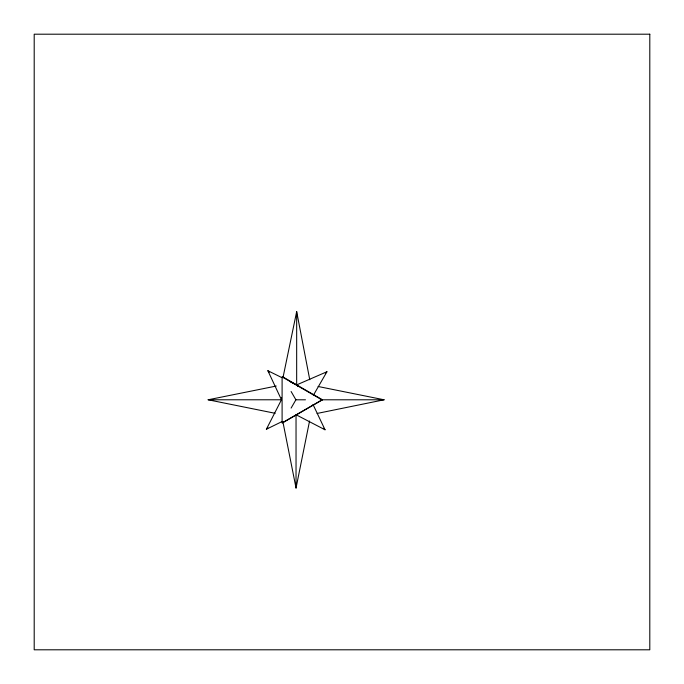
<?xml version="1.0" encoding="UTF-8"?>
<svg xmlns="http://www.w3.org/2000/svg" width="684" height="684" viewBox="0 0 684 684"><rect width="100%" height="100%" fill="white"/><g stroke="black" fill="none" stroke-linecap="round" stroke-linejoin="round"><path stroke-width="1.03" d="M282.894 421.814L296.035 488.034L309.553 421.011M282.954 377.756L296.668 311.596L309.758 379.757M281.68 421.746L266.375 429.236L281.457 399.781L281.457 397.669M313.375 395.267L326.943 371.737L296.668 384.904L298.019 386.451M291.11 408.091L295.898 399.798L291.11 391.504M266.375 429.236L267.897 427.799M325.353 373.071L326.943 371.737M282.595 422.832L322.489 399.798L282.595 376.764M317.102 413.452L384.075 399.789L318.103 386.486M275.173 413.307L208.15 399.781L276.225 386.05M208.15 399.781L281.457 399.781L267.863 370.711L281.799 377.577M295.898 399.798L305.466 399.798M320.36 399.798L384.075 399.789M290.161 381.698L296.668 384.904L298.079 386.392M312.998 404.475L325.037 429.774L296.035 414.735L296.035 488.034M267.863 370.711L269.325 372.207M323.592 428.269L325.037 429.774M296.668 311.596L296.668 384.904M321.984 399.892L282.099 422.926L282.099 376.867L321.984 399.892M649.8 34.2L34.2 34.2L34.2 649.8L649.8 649.8L649.8 34.2"/></g></svg>
